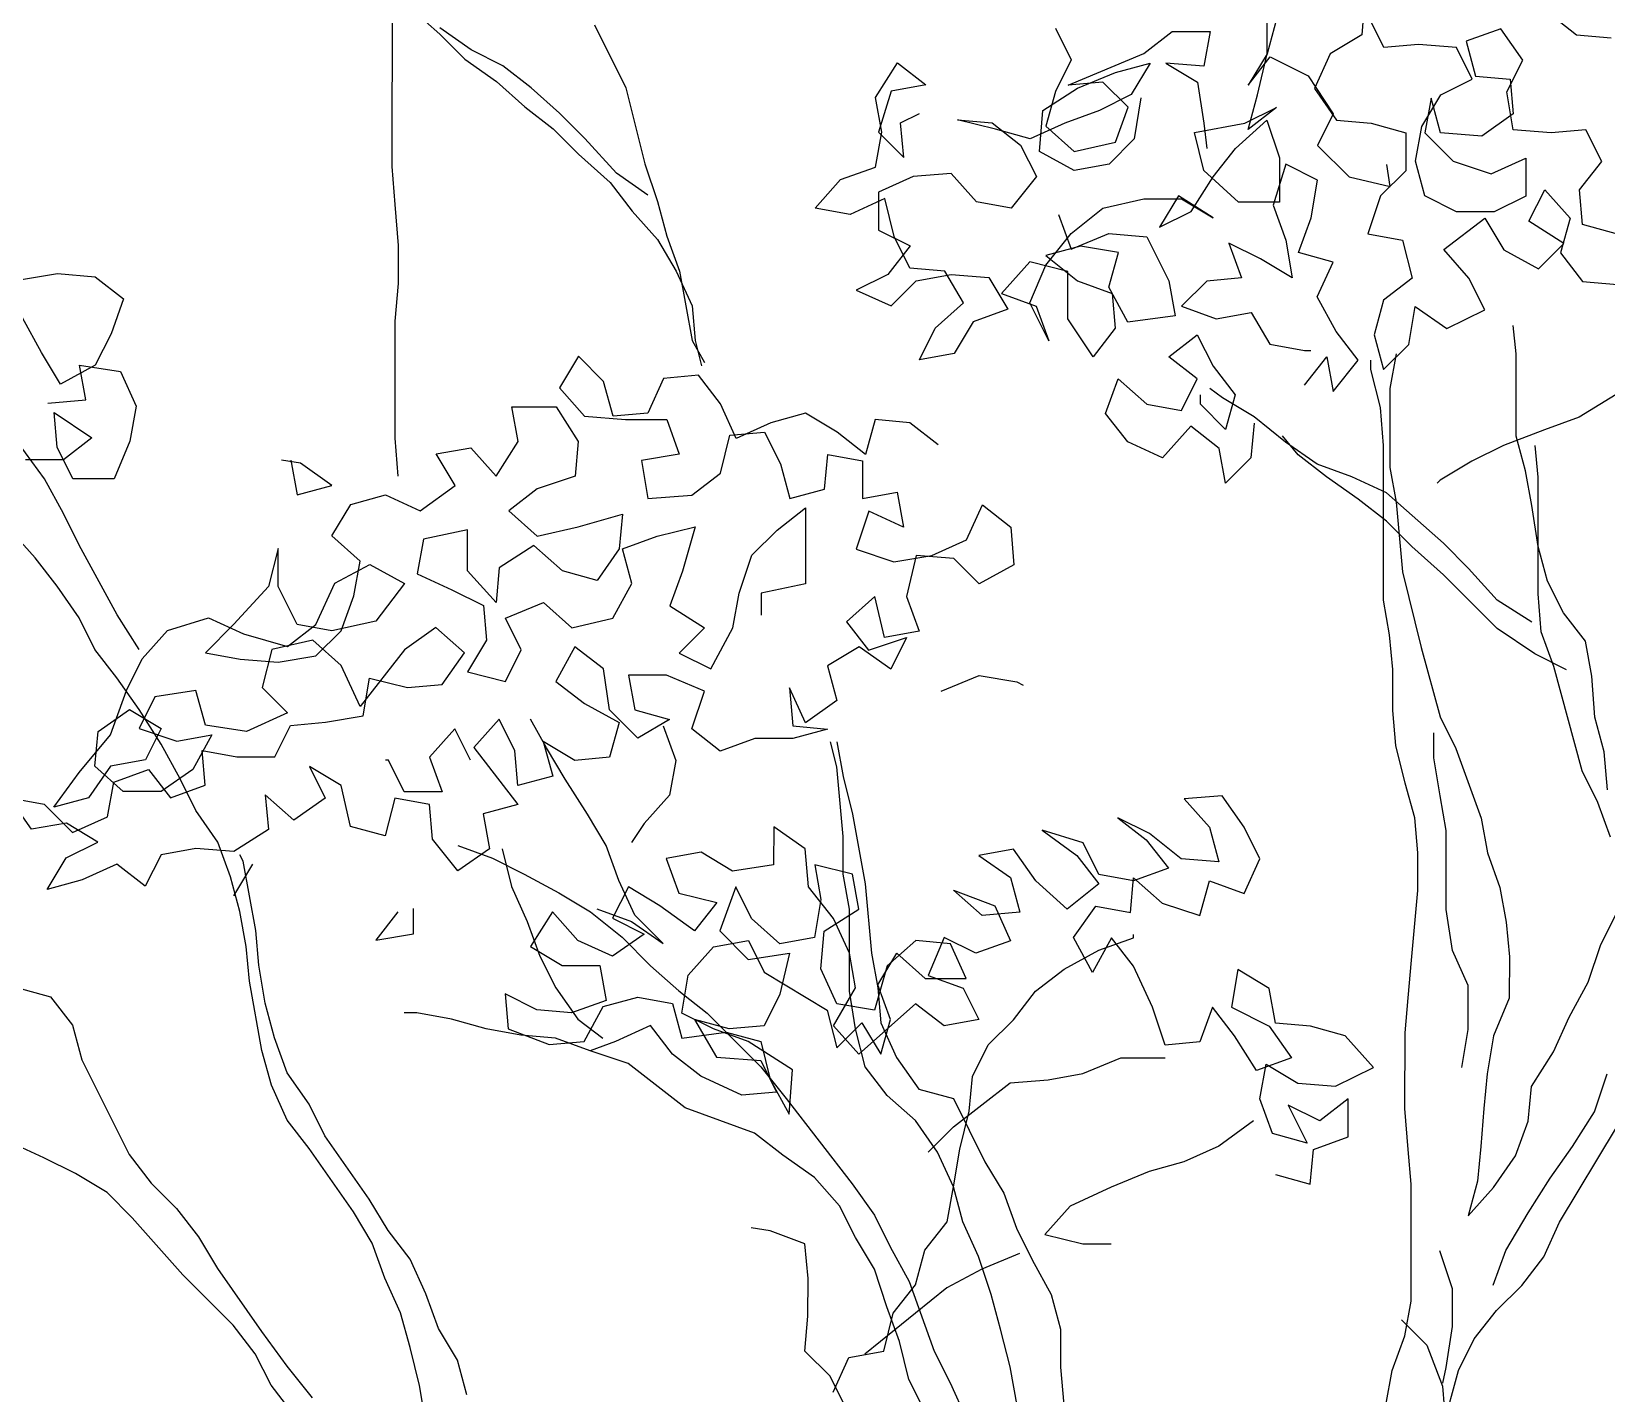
# Model space of a CAD drawing. Header units: millimetres. Extents: x 684983 to 685377, y 990360 to 990509.
# Drawn here: x 685188.431 to 685189.15, y 990430.842 to 990431.464 of the extents above; entities that cross this region are included whole.
import ezdxf

# ---------------------------------------------------------------- set-up
doc = ezdxf.new("R2010")
doc.units = ezdxf.units.MM
doc.layers.add('TEAK', color=7, linetype='Continuous')

# ---------------------------------------------------------------- blocks, each defined once
blk = doc.blocks.new('A$C25655A80')
at = {"color": 62}
for p, q in [((-0.24934, 1.70173), (-0.24928, 1.77287)), ((0.04679, 1.75337), (0.04581, 1.74184)), ((-0.24353, 1.74979), (-0.23489, 1.74209)), ((0.01697, 1.7361), (0.01698, 1.74763)), ((0.01986, 1.74667), (0.01697, 1.7361)), ((0.05254, 1.73799), (0.04774, 1.7476)), ((0.11118, 1.74178), (0.10254, 1.74851)), ((-0.23489, 1.74209), (-0.2272, 1.7344)), ((-0.22528, 1.73728), (-0.23488, 1.74402)), ((-0.18778, 1.74494), (-0.17818, 1.7257)), ((-0.04743, 1.74385), (-0.04263, 1.73423)), ((-0.02052, 1.73613), (-0.01186, 1.74285)), ((-0.01186, 1.74285), (-0.00033, 1.74284)), ((-0.00033, 1.74284), (-0.00226, 1.73227)), ((0.04581, 1.74184), (0.0362, 1.73608)), ((0.08811, 1.74372), (0.07754, 1.73989)), ((0.09483, 1.7341), (0.08811, 1.74372)), ((0.12176, 1.74081), (0.11118, 1.74178)), ((-0.21567, 1.73246), (-0.22528, 1.73728)), ((-0.0436, 1.72654), (-0.02052, 1.73613)), ((0.01697, 1.7361), (0.01119, 1.72649)), ((0.01407, 1.7236), (0.01697, 1.7361)), ((0.0362, 1.73608), (0.03138, 1.72551)), ((0.06312, 1.73894), (0.05254, 1.73799)), ((0.07465, 1.73797), (0.06312, 1.73894)), ((0.07945, 1.72835), (0.07465, 1.73797)), ((0.07754, 1.73989), (0.08041, 1.72931)), ((-0.2272, 1.7344), (-0.2176, 1.72766)), ((-0.20702, 1.72573), (-0.21567, 1.73246)), ((-0.10224, 1.72275), (-0.0955, 1.73331)), ((-0.0955, 1.73331), (-0.08686, 1.72658)), ((-0.04263, 1.73423), (-0.04745, 1.72462)), ((-0.02918, 1.73037), (-0.0186, 1.73324)), ((-0.0186, 1.73324), (-0.02438, 1.72364)), ((-0.01379, 1.73324), (-0.00419, 1.72746)), ((-0.00226, 1.73227), (-0.01379, 1.73324)), ((0.01119, 1.72649), (0.01793, 1.73513)), ((0.01793, 1.73513), (0.02946, 1.72936)), ((0.09002, 1.72449), (0.09483, 1.7341)), ((-0.2176, 1.72766), (-0.20895, 1.71996)), ((-0.08686, 1.72658), (-0.09744, 1.72467)), ((-0.03303, 1.72749), (-0.0436, 1.72654)), ((-0.04072, 1.72557), (-0.02918, 1.73037)), ((-0.02534, 1.71979), (-0.03303, 1.72749)), ((-0.00419, 1.72746), (-0.00228, 1.71496)), ((0.02946, 1.72936), (0.03714, 1.71781)), ((0.06983, 1.72355), (0.07945, 1.72835)), ((0.08041, 1.72931), (0.09098, 1.72834)), ((0.09098, 1.72834), (0.09193, 1.71776)), ((-0.19838, 1.71803), (-0.20702, 1.72573)), ((-0.17818, 1.7257), (-0.17244, 1.70262)), ((-0.10033, 1.71217), (-0.10224, 1.72275)), ((-0.09744, 1.72467), (-0.10129, 1.71217)), ((-0.0513, 1.71885), (-0.04072, 1.72557)), ((-0.04745, 1.72462), (-0.05034, 1.71405)), ((-0.02438, 1.72364), (-0.03399, 1.71884)), ((-0.02149, 1.72267), (-0.02343, 1.71018)), ((0.01118, 1.71303), (0.01407, 1.7236)), ((0.03138, 1.72551), (0.0381, 1.71589)), ((0.06405, 1.71394), (0.06983, 1.72355)), ((0.06695, 1.72259), (0.06501, 1.71202)), ((0.06982, 1.71201), (0.06695, 1.72259)), ((0.09193, 1.71296), (0.09002, 1.72449)), ((-0.20895, 1.71996), (-0.20031, 1.71322)), ((-0.19069, 1.71033), (-0.19838, 1.71803)), ((-0.09456, 1.71505), (-0.08879, 1.71793)), ((-0.05227, 1.70636), (-0.0513, 1.71885)), ((-0.03399, 1.71884), (-0.04457, 1.715)), ((-0.0292, 1.70922), (-0.02534, 1.71979)), ((0.01022, 1.71495), (0.01984, 1.71975)), ((0.01984, 1.71975), (0.01118, 1.71303)), ((0.03714, 1.71781), (0.03233, 1.7082)), ((0.09193, 1.71776), (0.08232, 1.71104)), ((-0.20031, 1.71322), (-0.19262, 1.70553)), ((-0.10226, 1.7016), (-0.10033, 1.71217)), ((-0.10129, 1.71217), (-0.09361, 1.70447)), ((-0.09361, 1.70447), (-0.09456, 1.71505)), ((-0.07726, 1.71599), (-0.06668, 1.71502)), ((-0.06572, 1.7131), (-0.07726, 1.71599)), ((-0.06668, 1.71502), (-0.05804, 1.70829)), ((-0.05515, 1.71021), (-0.06572, 1.7131)), ((-0.04457, 1.715), (-0.05515, 1.71021)), ((-0.05034, 1.71405), (-0.0417, 1.70635)), ((-0.00516, 1.71208), (0.01022, 1.71495)), ((-0.00229, 1.70055), (-0.00516, 1.71208)), ((-0.00228, 1.71496), (-0.00132, 1.70727)), ((0.00733, 1.70727), (0.01695, 1.71591)), ((0.01695, 1.71591), (0.02079, 1.70437)), ((0.0381, 1.71589), (0.04867, 1.71492)), ((0.04867, 1.71492), (0.05925, 1.71202)), ((0.05925, 1.71202), (0.05923, 1.70049)), ((0.06212, 1.70337), (0.06405, 1.71394)), ((0.06501, 1.71202), (0.07366, 1.70336)), ((0.08232, 1.71104), (0.06982, 1.71201)), ((0.10347, 1.71198), (0.09193, 1.71296)), ((0.11404, 1.71294), (0.10347, 1.71198)), ((0.11884, 1.70332), (0.11404, 1.71294)), ((-0.18109, 1.69975), (-0.19069, 1.71033)), ((-0.05804, 1.70829), (-0.05324, 1.69867)), ((-0.0417, 1.70635), (-0.0292, 1.70922)), ((-0.02343, 1.71018), (-0.03113, 1.70249)), ((0.00059, 1.69862), (0.00733, 1.70727)), ((0.03233, 1.7082), (0.04193, 1.69858)), ((-0.19262, 1.70553), (-0.18302, 1.69687)), ((-0.17244, 1.70262), (-0.1686, 1.69108)), ((-0.0417, 1.70058), (-0.05227, 1.70636)), ((-0.03113, 1.70249), (-0.0417, 1.70058)), ((0.02271, 1.70245), (0.01885, 1.68995)), ((0.02079, 1.70437), (0.02077, 1.69091)), ((0.03232, 1.69763), (0.02271, 1.70245)), ((0.05442, 1.69569), (0.05347, 1.70242)), ((0.065, 1.69279), (0.06212, 1.70337)), ((0.07366, 1.70336), (0.08519, 1.6995)), ((0.08519, 1.6995), (0.09577, 1.7043)), ((0.09577, 1.7043), (0.09576, 1.69277)), ((0.1121, 1.69467), (0.11884, 1.70332)), ((-0.24839, 1.6902), (-0.24934, 1.70173)), ((-0.17148, 1.69301), (-0.18109, 1.69975)), ((-0.12054, 1.68912), (-0.11284, 1.69776)), ((-0.11284, 1.69776), (-0.10226, 1.7016)), ((-0.09073, 1.6987), (-0.10131, 1.69391)), ((-0.07919, 1.69965), (-0.09073, 1.6987)), ((-0.07151, 1.691), (-0.07919, 1.69965)), ((-0.05324, 1.69867), (-0.06094, 1.68906)), ((-0.00615, 1.68805), (0.00059, 1.69862)), ((0.00828, 1.69092), (-0.00229, 1.70055)), ((0.03038, 1.6861), (0.03232, 1.69763)), ((0.04193, 1.69858), (0.05442, 1.69569)), ((0.05923, 1.70049), (0.05154, 1.69281)), ((-0.18302, 1.69687), (-0.1763, 1.68821)), ((-0.10131, 1.69391), (-0.10132, 1.68237)), ((-0.00999, 1.69286), (-0.01576, 1.68325)), ((0.00058, 1.68612), (-0.00999, 1.69286)), ((0.05154, 1.69281), (0.04768, 1.68127)), ((0.0746, 1.68798), (0.065, 1.69279)), ((0.09576, 1.69277), (0.08614, 1.68797)), ((0.09671, 1.68507), (0.10153, 1.69468)), ((0.10153, 1.69468), (0.10921, 1.68602)), ((0.11305, 1.6841), (0.1121, 1.69467)), ((-0.24744, 1.6777), (-0.24839, 1.6902)), ((-0.1763, 1.68821), (-0.16861, 1.67955)), ((-0.1686, 1.69108), (-0.16573, 1.68051)), ((-0.10997, 1.68719), (-0.12054, 1.68912)), ((-0.09939, 1.69198), (-0.10997, 1.68719)), ((-0.09651, 1.68044), (-0.09939, 1.69198)), ((-0.06094, 1.68906), (-0.07151, 1.691)), ((-0.04268, 1.68136), (-0.03306, 1.68904)), ((-0.03306, 1.68904), (-0.02056, 1.69191)), ((-0.02056, 1.69191), (-0.00903, 1.6919)), ((-0.01576, 1.68325), (-0.00615, 1.68805)), ((-0.00903, 1.6919), (0.00058, 1.68612)), ((0.02077, 1.69091), (0.00828, 1.69092)), ((0.01885, 1.68995), (0.02269, 1.67937)), ((0.08614, 1.68797), (0.0746, 1.68798)), ((-0.04652, 1.68713), (-0.04269, 1.67655)), ((0.02653, 1.67553), (0.03038, 1.6861)), ((0.07075, 1.67645), (0.08325, 1.68605)), ((0.08325, 1.68605), (0.08901, 1.67643)), ((0.10728, 1.67834), (0.09671, 1.68507)), ((0.10921, 1.68602), (0.10632, 1.67545)), ((0.12362, 1.6812), (0.11305, 1.6841)), ((-0.16861, 1.67955), (-0.16285, 1.66993)), ((-0.16573, 1.68051), (-0.16189, 1.66993)), ((-0.10132, 1.68237), (-0.09171, 1.67756)), ((-0.09172, 1.67083), (-0.09651, 1.68044)), ((-0.05038, 1.67175), (-0.04268, 1.68136)), ((-0.04269, 1.67655), (-0.03115, 1.68135)), ((-0.03115, 1.68135), (-0.01961, 1.68037)), ((-0.01961, 1.68037), (-0.01289, 1.66691)), ((0.00538, 1.67843), (0.00922, 1.66785)), ((0.01499, 1.67361), (0.00538, 1.67843)), ((0.02269, 1.67937), (0.0246, 1.66784)), ((0.04768, 1.68127), (0.05825, 1.67934)), ((0.05825, 1.67934), (0.06113, 1.6678)), ((0.09958, 1.67065), (0.10728, 1.67834)), ((-0.24745, 1.66616), (-0.24744, 1.6777)), ((-0.09171, 1.67756), (-0.09845, 1.66891)), ((-0.0398, 1.67751), (-0.05038, 1.67463)), ((-0.05038, 1.67463), (-0.04077, 1.66694)), ((-0.02827, 1.67558), (-0.0398, 1.67751)), ((-0.03116, 1.665), (-0.02827, 1.67558)), ((0.0246, 1.66784), (0.01499, 1.67361)), ((0.0371, 1.67263), (0.02653, 1.67553)), ((0.07843, 1.66779), (0.07075, 1.67645)), ((0.08901, 1.67643), (0.09958, 1.67065)), ((0.10632, 1.67545), (0.11304, 1.66679)), ((-0.36281, 1.66723), (-0.35127, 1.66914)), ((-0.35127, 1.66914), (-0.33974, 1.66817)), ((-0.16285, 1.66993), (-0.15806, 1.65935)), ((-0.16189, 1.66993), (-0.15807, 1.64878)), ((-0.09845, 1.66891), (-0.10807, 1.66411)), ((-0.08114, 1.66986), (-0.09172, 1.67083)), ((-0.0898, 1.66698), (-0.07922, 1.66889)), ((-0.07538, 1.66024), (-0.08114, 1.66986)), ((-0.07922, 1.66889), (-0.06769, 1.66792)), ((-0.05519, 1.67272), (-0.06385, 1.66311)), ((-0.0552, 1.66022), (-0.05038, 1.67175)), ((-0.04365, 1.66982), (-0.05519, 1.67272)), ((-0.04367, 1.6554), (-0.04365, 1.66982)), ((0.03228, 1.66206), (0.0371, 1.67263)), ((-0.33974, 1.66817), (-0.33109, 1.66143)), ((-0.24842, 1.65463), (-0.24745, 1.66616)), ((-0.10807, 1.66411), (-0.0975, 1.6593)), ((-0.0975, 1.6593), (-0.0898, 1.66698)), ((-0.06769, 1.66792), (-0.06193, 1.6583)), ((-0.04077, 1.66694), (-0.0302, 1.66308)), ((-0.0254, 1.65442), (-0.03116, 1.665)), ((-0.01289, 1.66691), (-0.01098, 1.65633)), ((-0.00136, 1.6669), (-0.00906, 1.65922)), ((0.00922, 1.66785), (-0.00136, 1.6669)), ((0.06113, 1.6678), (0.05247, 1.66108)), ((0.08323, 1.65817), (0.07843, 1.66779)), ((0.11304, 1.66679), (0.12361, 1.66582)), ((-0.33109, 1.66143), (-0.33494, 1.65086)), ((-0.15806, 1.65935), (-0.15711, 1.64878)), ((-0.08404, 1.65256), (-0.07538, 1.66024)), ((-0.06385, 1.66311), (-0.05328, 1.65926)), ((-0.04944, 1.64868), (-0.0552, 1.66022)), ((-0.05328, 1.65926), (-0.04944, 1.64868)), ((-0.0302, 1.66308), (-0.02925, 1.6525)), ((-0.00906, 1.65922), (0.00152, 1.65536)), ((0.03804, 1.65148), (0.03228, 1.66206)), ((0.05247, 1.66108), (0.04958, 1.65051)), ((0.06015, 1.64762), (0.06208, 1.65915)), ((0.06208, 1.65915), (0.07169, 1.65241)), ((-0.3561, 1.64511), (-0.36186, 1.65569)), ((-0.24846, 1.61906), (-0.24842, 1.65463)), ((-0.07251, 1.65447), (-0.07828, 1.64486)), ((-0.06193, 1.6583), (-0.07251, 1.65447)), ((-0.03599, 1.64386), (-0.04367, 1.6554)), ((-0.01098, 1.65633), (-0.0254, 1.65442)), ((0.00152, 1.65536), (0.01209, 1.65727)), ((0.01209, 1.65727), (0.01785, 1.64766)), ((0.07169, 1.65241), (0.08323, 1.65817)), ((-0.33494, 1.65086), (-0.33976, 1.64125)), ((-0.08886, 1.64295), (-0.08404, 1.65256)), ((-0.02925, 1.6525), (-0.03599, 1.64386)), ((-0.01291, 1.64384), (-0.00426, 1.65056)), ((-0.00426, 1.65056), (0.00054, 1.64094)), ((0.04476, 1.64282), (0.03804, 1.65148)), ((0.04958, 1.65051), (0.05245, 1.63993)), ((0.09283, 1.6447), (0.09188, 1.65336)), ((-0.35034, 1.6355), (-0.3561, 1.64511)), ((-0.15807, 1.64878), (-0.15423, 1.64205)), ((-0.15711, 1.64878), (-0.15519, 1.64108)), ((-0.07828, 1.64486), (-0.08886, 1.64295)), ((0.01785, 1.64766), (0.02842, 1.64572)), ((0.02842, 1.64572), (0.03035, 1.64572)), ((0.05245, 1.63993), (0.06015, 1.64762)), ((0.0563, 1.64474), (0.05437, 1.63416)), ((0.09281, 1.61971), (0.09283, 1.6447)), ((-0.33976, 1.64125), (-0.35034, 1.6355)), ((-0.34457, 1.64126), (-0.33207, 1.63932)), ((-0.34265, 1.63068), (-0.34457, 1.64126)), ((-0.19268, 1.644), (-0.19845, 1.6344)), ((-0.18499, 1.63631), (-0.19268, 1.644)), ((-0.00427, 1.6371), (-0.01291, 1.64384)), ((0.00054, 1.64094), (0.00726, 1.63228)), ((0.02841, 1.63515), (0.03515, 1.64379)), ((0.03515, 1.64379), (0.03706, 1.63322)), ((0.03706, 1.63322), (0.04476, 1.64282)), ((0.0486, 1.63994), (0.04861, 1.64282)), ((0.05148, 1.6284), (0.0486, 1.63994)), ((-0.33207, 1.63932), (-0.32727, 1.62875)), ((-0.18212, 1.62573), (-0.18499, 1.63631)), ((-0.16673, 1.63725), (-0.17155, 1.62668)), ((-0.15615, 1.6382), (-0.16673, 1.63725)), ((-0.14943, 1.62954), (-0.15615, 1.6382)), ((-0.03216, 1.62655), (-0.0283, 1.63712)), ((-0.0283, 1.63712), (-0.01966, 1.62942)), ((-0.00908, 1.62749), (-0.00427, 1.6371)), ((-0.35419, 1.62973), (-0.34265, 1.63068)), ((-0.19845, 1.6344), (-0.19077, 1.62574)), ((-0.00332, 1.62941), (-0.00331, 1.63229)), ((0.00342, 1.63133), (-0.00043, 1.63421)), ((0.01302, 1.62555), (0.00342, 1.63133)), ((0.00726, 1.63228), (0.00437, 1.62171)), ((0.05437, 1.63416), (0.05435, 1.61013)), ((0.12454, 1.63314), (0.11204, 1.62546)), ((-0.35227, 1.62685), (-0.34074, 1.61914)), ((-0.35132, 1.61627), (-0.35227, 1.62685)), ((-0.32727, 1.62875), (-0.32921, 1.61817)), ((-0.21288, 1.62864), (-0.19942, 1.62863)), ((-0.21097, 1.61806), (-0.21288, 1.62864)), ((-0.19942, 1.62863), (-0.1927, 1.61805)), ((-0.19077, 1.62574), (-0.17828, 1.62476)), ((-0.17155, 1.62668), (-0.18212, 1.62573)), ((-0.14464, 1.61896), (-0.14943, 1.62954)), ((-0.12348, 1.62664), (-0.13406, 1.62376)), ((-0.11387, 1.62086), (-0.12348, 1.62664)), ((-0.02544, 1.61789), (-0.03216, 1.62655)), ((-0.01966, 1.62942), (-0.00908, 1.62749)), ((0.00437, 1.62171), (-0.00332, 1.62941)), ((0.02263, 1.61785), (0.01302, 1.62555)), ((0.05243, 1.61686), (0.05148, 1.6284)), ((0.11204, 1.62546), (0.10146, 1.62162)), ((-0.17828, 1.62476), (-0.16578, 1.62475)), ((-0.16578, 1.62475), (-0.16194, 1.61417)), ((-0.14656, 1.61993), (-0.13598, 1.62088)), ((-0.13406, 1.62376), (-0.14464, 1.61896)), ((-0.13598, 1.62088), (-0.13118, 1.61126)), ((-0.10523, 1.61412), (-0.11387, 1.62086)), ((-0.10233, 1.62469), (-0.10523, 1.61412)), ((-0.09176, 1.62372), (-0.10233, 1.62469)), ((-0.08311, 1.61699), (-0.09176, 1.62372)), ((-0.00621, 1.62268), (-0.01487, 1.61308)), ((0.00244, 1.61595), (-0.00621, 1.62268)), ((0.01302, 1.62363), (0.01205, 1.61305)), ((0.10146, 1.62162), (0.08896, 1.61683)), ((-0.35517, 1.60666), (-0.36285, 1.61724)), ((-0.34652, 1.60665), (-0.35132, 1.61627)), ((-0.34074, 1.61914), (-0.3494, 1.61242)), ((-0.32921, 1.61817), (-0.33402, 1.60664)), ((-0.24751, 1.60752), (-0.24846, 1.61906)), ((-0.23596, 1.61424), (-0.22539, 1.61615)), ((-0.22539, 1.61615), (-0.21771, 1.6075)), ((-0.21771, 1.6075), (-0.21097, 1.61806)), ((-0.1927, 1.61805), (-0.19367, 1.60747)), ((-0.14945, 1.6084), (-0.14656, 1.61993)), ((-0.01487, 1.61308), (-0.02544, 1.61789)), ((0.00435, 1.60537), (0.00244, 1.61595)), ((0.02647, 1.614), (0.02167, 1.61977)), ((0.03224, 1.61111), (0.02263, 1.61785)), ((0.05239, 1.56976), (0.05243, 1.61686)), ((0.08896, 1.61683), (0.07934, 1.61203)), ((0.09568, 1.60913), (0.09281, 1.61971)), ((0.09952, 1.60721), (0.09857, 1.61682)), ((-0.3494, 1.61242), (-0.36093, 1.61243)), ((-0.2773, 1.6114), (-0.28307, 1.61236)), ((-0.28019, 1.61236), (-0.27827, 1.60178)), ((-0.2677, 1.60466), (-0.2773, 1.6114)), ((-0.2302, 1.60462), (-0.23596, 1.61424)), ((-0.16194, 1.61417), (-0.17348, 1.61226)), ((-0.17348, 1.61226), (-0.17157, 1.60072)), ((-0.13118, 1.61126), (-0.12831, 1.60069)), ((-0.11773, 1.60356), (-0.11676, 1.61413)), ((-0.11676, 1.61413), (-0.10619, 1.6122)), ((-0.10619, 1.6122), (-0.1062, 1.60067)), ((0.01205, 1.61305), (0.00435, 1.60537)), ((0.03512, 1.60726), (0.02647, 1.614)), ((0.04281, 1.60726), (0.03224, 1.61111)), ((0.07934, 1.61203), (0.06972, 1.60627)), ((-0.34941, 1.59608), (-0.35517, 1.60666)), ((-0.33402, 1.60664), (-0.34652, 1.60665)), ((-0.19367, 1.60747), (-0.20521, 1.60364)), ((-0.15811, 1.60167), (-0.14945, 1.6084)), ((0.04472, 1.60053), (0.03512, 1.60726)), ((0.05338, 1.60244), (0.04281, 1.60726)), ((0.05435, 1.61013), (0.05626, 1.59956)), ((0.06972, 1.60627), (0.06876, 1.60531)), ((0.09759, 1.59856), (0.09568, 1.60913)), ((0.09949, 1.57164), (0.09952, 1.60721)), ((-0.27827, 1.60178), (-0.2677, 1.60466)), ((-0.26193, 1.59889), (-0.25136, 1.60176)), ((-0.25136, 1.60176), (-0.24079, 1.59694)), ((-0.24079, 1.59694), (-0.2302, 1.60462)), ((-0.20521, 1.60364), (-0.21387, 1.59692)), ((-0.17157, 1.60072), (-0.15811, 1.60167)), ((-0.12831, 1.60069), (-0.11773, 1.60356)), ((-0.1062, 1.60067), (-0.09562, 1.60258)), ((-0.09562, 1.60258), (-0.09371, 1.592)), ((0.07067, 1.58704), (0.05338, 1.60244)), ((-0.26771, 1.58928), (-0.26193, 1.59889)), ((-0.21387, 1.59692), (-0.20523, 1.58922)), ((-0.13216, 1.59108), (-0.12351, 1.5978)), ((-0.12351, 1.5978), (-0.12353, 1.57473)), ((-0.10428, 1.59682), (-0.10814, 1.58529)), ((-0.09371, 1.592), (-0.10428, 1.59682)), ((-0.07449, 1.58814), (-0.06967, 1.59871)), ((-0.06967, 1.59871), (-0.06103, 1.59197)), ((0.05337, 1.59379), (0.04472, 1.60053)), ((0.05626, 1.59956), (0.05816, 1.5784)), ((0.0995, 1.58606), (0.09759, 1.59856)), ((-0.34462, 1.58646), (-0.34941, 1.59608)), ((-0.20523, 1.58922), (-0.19273, 1.59209)), ((-0.19273, 1.59209), (-0.17926, 1.59593)), ((-0.17926, 1.59593), (-0.18023, 1.58535)), ((-0.1687, 1.58919), (-0.15716, 1.59206)), ((-0.15716, 1.59206), (-0.16102, 1.57861)), ((-0.06103, 1.59197), (-0.06008, 1.58044)), ((0.06105, 1.58609), (0.05337, 1.59379)), ((-0.35808, 1.58263), (-0.36576, 1.59129)), ((-0.25907, 1.58158), (-0.26771, 1.58928)), ((-0.23983, 1.58829), (-0.24177, 1.57772)), ((-0.22637, 1.59116), (-0.23983, 1.58829)), ((-0.22638, 1.57867), (-0.22637, 1.59116)), ((-0.17927, 1.58535), (-0.1687, 1.58919)), ((-0.13986, 1.58339), (-0.13216, 1.59108)), ((-0.08507, 1.58334), (-0.07449, 1.58814)), ((0.07835, 1.57935), (0.07067, 1.58704)), ((-0.35136, 1.57397), (-0.35808, 1.58263)), ((-0.3331, 1.5653), (-0.34462, 1.58646)), ((-0.28406, 1.58545), (-0.28695, 1.57391)), ((-0.28407, 1.57391), (-0.28406, 1.58545)), ((-0.20619, 1.58634), (-0.21677, 1.57962)), ((-0.19754, 1.57864), (-0.20619, 1.58634)), ((-0.18023, 1.58535), (-0.18697, 1.57575)), ((-0.1764, 1.57477), (-0.17927, 1.58535)), ((-0.14372, 1.57186), (-0.13986, 1.58339)), ((-0.10814, 1.58529), (-0.09661, 1.58143)), ((-0.09661, 1.58143), (-0.08507, 1.58334)), ((-0.08987, 1.58335), (-0.09277, 1.57085)), ((-0.07834, 1.58237), (-0.08987, 1.58335)), ((-0.07066, 1.57468), (-0.07834, 1.58237)), ((0.07066, 1.57743), (0.06105, 1.58609)), ((0.10238, 1.57548), (0.0995, 1.58606)), ((-0.26676, 1.57486), (-0.25618, 1.58062)), ((-0.261, 1.57101), (-0.25907, 1.58158)), ((-0.25618, 1.58062), (-0.24561, 1.57484)), ((-0.24177, 1.57772), (-0.2312, 1.5729)), ((-0.21774, 1.56904), (-0.22638, 1.57867)), ((-0.21677, 1.57962), (-0.21774, 1.56904)), ((-0.18697, 1.57575), (-0.19754, 1.57864)), ((-0.16102, 1.57861), (-0.16487, 1.56803)), ((-0.06008, 1.58044), (-0.07066, 1.57468)), ((0.05816, 1.5784), (0.06391, 1.55533)), ((0.08698, 1.56107), (0.07066, 1.57743)), ((0.08699, 1.56973), (0.07835, 1.57935)), ((-0.34464, 1.56435), (-0.35136, 1.57397)), ((-0.28695, 1.57391), (-0.29753, 1.56239)), ((-0.27831, 1.56237), (-0.28407, 1.57391)), ((-0.27254, 1.56237), (-0.26676, 1.57486)), ((-0.24561, 1.57484), (-0.25428, 1.56331)), ((-0.2312, 1.5729), (-0.22159, 1.56809)), ((-0.18218, 1.56421), (-0.1764, 1.57477)), ((-0.12353, 1.57473), (-0.13699, 1.57185)), ((0.10718, 1.56586), (0.10238, 1.57548)), ((-0.26485, 1.56044), (-0.261, 1.57101)), ((-0.22159, 1.56809), (-0.22064, 1.55751)), ((-0.21486, 1.56424), (-0.20332, 1.56903)), ((-0.20332, 1.56903), (-0.19468, 1.56133)), ((-0.16487, 1.56803), (-0.1543, 1.5613)), ((-0.14565, 1.56129), (-0.14372, 1.57186)), ((-0.13699, 1.57185), (-0.13699, 1.56513)), ((-0.10238, 1.57086), (-0.11104, 1.56318)), ((-0.09951, 1.55836), (-0.10238, 1.57086)), ((-0.09277, 1.57085), (-0.08893, 1.56027)), ((0.0543, 1.55918), (0.05239, 1.56976)), ((0.09756, 1.56299), (0.08699, 1.56973)), ((0.10044, 1.5601), (0.09949, 1.57164)), ((-0.33984, 1.55474), (-0.34464, 1.56435)), ((-0.32638, 1.55472), (-0.3331, 1.5653)), ((-0.31772, 1.56048), (-0.30522, 1.56432)), ((-0.30522, 1.56432), (-0.29465, 1.5595)), ((-0.25428, 1.56331), (-0.26774, 1.56044)), ((-0.21006, 1.55462), (-0.21486, 1.56424)), ((-0.19468, 1.56133), (-0.18218, 1.56421)), ((-0.11104, 1.56318), (-0.10432, 1.55452)), ((0.1139, 1.55721), (0.10718, 1.56586)), ((-0.32542, 1.55184), (-0.31772, 1.56048)), ((-0.29753, 1.56239), (-0.30619, 1.55374)), ((-0.29465, 1.5595), (-0.2812, 1.55564)), ((-0.2812, 1.55564), (-0.27254, 1.56237)), ((-0.26774, 1.56044), (-0.27831, 1.56237)), ((-0.27255, 1.55275), (-0.26485, 1.56044)), ((-0.23601, 1.56137), (-0.24563, 1.55465)), ((-0.22737, 1.55367), (-0.23601, 1.56137)), ((-0.1543, 1.5613), (-0.162, 1.55361)), ((-0.15239, 1.5488), (-0.14565, 1.56129)), ((-0.10432, 1.55452), (-0.09278, 1.55836)), ((-0.08893, 1.56027), (-0.09951, 1.55836)), ((-0.09278, 1.55836), (-0.0976, 1.54875)), ((0.05525, 1.54861), (0.0543, 1.55918)), ((0.09851, 1.55337), (0.08698, 1.56107)), ((0.10428, 1.54952), (0.10044, 1.5601)), ((-0.33312, 1.54608), (-0.33984, 1.55474)), ((-0.30619, 1.55374), (-0.29562, 1.55181)), ((-0.28601, 1.55469), (-0.2889, 1.54315)), ((-0.27351, 1.55756), (-0.28601, 1.55469)), ((-0.26486, 1.54986), (-0.27351, 1.55756)), ((-0.24563, 1.55465), (-0.25911, 1.53736)), ((-0.23411, 1.54407), (-0.22737, 1.55367)), ((-0.22064, 1.55751), (-0.22641, 1.5479)), ((-0.21488, 1.54501), (-0.21006, 1.55462)), ((-0.19372, 1.55556), (-0.1995, 1.54499)), ((-0.18507, 1.54883), (-0.19372, 1.55556)), ((-0.162, 1.55361), (-0.15239, 1.5488)), ((-0.1072, 1.55548), (-0.11682, 1.54973)), ((-0.0976, 1.54875), (-0.1072, 1.55548)), ((0.06391, 1.55533), (0.06966, 1.53417)), ((0.11581, 1.54663), (0.1139, 1.55721)), ((-0.33024, 1.54223), (-0.32542, 1.55184)), ((-0.29562, 1.55181), (-0.28409, 1.55084)), ((-0.28409, 1.55084), (-0.27255, 1.55275)), ((-0.25911, 1.53736), (-0.26486, 1.54986)), ((-0.18316, 1.53633), (-0.18507, 1.54883)), ((-0.11682, 1.54973), (-0.11395, 1.53915)), ((0.10812, 1.54856), (0.09851, 1.55337)), ((0.1129, 1.51779), (0.10428, 1.54952)), ((-0.3264, 1.53646), (-0.33312, 1.54608)), ((-0.25815, 1.53447), (-0.25621, 1.54601)), ((-0.25621, 1.54601), (-0.24468, 1.54311)), ((-0.24468, 1.54311), (-0.23411, 1.54407)), ((-0.22641, 1.5479), (-0.21488, 1.54501)), ((-0.1995, 1.54499), (-0.19085, 1.53826)), ((-0.17739, 1.5469), (-0.17547, 1.53632)), ((-0.16585, 1.54689), (-0.17739, 1.5469)), ((-0.15432, 1.54207), (-0.16585, 1.54689)), ((-0.08222, 1.542), (-0.07068, 1.5468)), ((-0.07068, 1.5468), (-0.05915, 1.54487)), ((-0.05915, 1.54487), (-0.05723, 1.5439)), ((0.05524, 1.53611), (0.05525, 1.54861)), ((0.11676, 1.53413), (0.11581, 1.54663)), ((-0.33506, 1.52878), (-0.33024, 1.54223)), ((-0.32159, 1.5403), (-0.3264, 1.53069)), ((-0.30909, 1.54221), (-0.32159, 1.5403)), ((-0.30621, 1.53163), (-0.30909, 1.54221)), ((-0.2889, 1.54315), (-0.28122, 1.53546)), ((-0.15818, 1.53054), (-0.15432, 1.54207)), ((-0.12836, 1.54301), (-0.12741, 1.53147)), ((-0.12357, 1.53243), (-0.12836, 1.54301)), ((-0.11395, 1.53915), (-0.12357, 1.53243)), ((-0.3389, 1.52974), (-0.32928, 1.53646)), ((-0.32928, 1.53646), (-0.31967, 1.53069)), ((-0.31968, 1.52588), (-0.3264, 1.53646)), ((-0.28122, 1.53546), (-0.29372, 1.5297)), ((-0.26968, 1.53256), (-0.25815, 1.53447)), ((-0.19085, 1.53826), (-0.18028, 1.53248)), ((-0.17452, 1.52767), (-0.18316, 1.53633)), ((-0.17547, 1.53632), (-0.1649, 1.53343)), ((0.05619, 1.52553), (0.05524, 1.53611)), ((-0.33987, 1.51917), (-0.3389, 1.52974)), ((-0.3264, 1.53069), (-0.31487, 1.52684)), ((-0.31967, 1.53069), (-0.32449, 1.52108)), ((-0.29372, 1.5297), (-0.30621, 1.53163)), ((-0.28507, 1.522), (-0.28026, 1.53161)), ((-0.28026, 1.53161), (-0.26968, 1.53256)), ((-0.23027, 1.5306), (-0.23797, 1.52196)), ((-0.22548, 1.52099), (-0.23027, 1.5306)), ((-0.21681, 1.53348), (-0.22451, 1.52483)), ((-0.21201, 1.52386), (-0.21681, 1.53348)), ((-0.2024, 1.52481), (-0.2072, 1.53347)), ((-0.18028, 1.53248), (-0.18318, 1.52191)), ((-0.1649, 1.53343), (-0.17452, 1.52767)), ((-0.16683, 1.53151), (-0.16299, 1.52093)), ((-0.14953, 1.5238), (-0.15818, 1.53054)), ((-0.11684, 1.5305), (-0.12742, 1.52763)), ((-0.12741, 1.53147), (-0.11684, 1.5305)), ((0.06966, 1.53417), (0.07445, 1.52456)), ((0.11963, 1.52355), (0.11676, 1.53413)), ((-0.34468, 1.51725), (-0.33506, 1.52878)), ((-0.31392, 1.5153), (-0.31968, 1.52588)), ((-0.31487, 1.52684), (-0.30429, 1.52875)), ((-0.30429, 1.52875), (-0.31007, 1.51818)), ((-0.22451, 1.52483), (-0.21107, 1.50751)), ((-0.20336, 1.52673), (-0.20049, 1.51616)), ((-0.19375, 1.52096), (-0.20336, 1.52673)), ((-0.19664, 1.51519), (-0.2024, 1.52481)), ((-0.13895, 1.52764), (-0.14953, 1.5238)), ((-0.12742, 1.52763), (-0.13895, 1.52764)), ((-0.11397, 1.51896), (-0.11588, 1.52665)), ((-0.11396, 1.52665), (-0.11205, 1.51608)), ((0.05906, 1.514), (0.05619, 1.52553)), ((0.06772, 1.52168), (0.06773, 1.52937)), ((-0.32449, 1.52108), (-0.33507, 1.51916)), ((-0.30718, 1.52394), (-0.29661, 1.52201)), ((-0.30623, 1.51337), (-0.30718, 1.52394)), ((-0.29661, 1.52201), (-0.28507, 1.522)), ((-0.25047, 1.52101), (-0.25143, 1.52101)), ((-0.24567, 1.51139), (-0.25047, 1.52101)), ((-0.23797, 1.52196), (-0.23414, 1.51138)), ((-0.21106, 1.51328), (-0.21201, 1.52386)), ((-0.18318, 1.52191), (-0.19375, 1.52096)), ((-0.16299, 1.52093), (-0.16492, 1.51036)), ((0.06963, 1.51014), (0.06772, 1.52168)), ((0.07445, 1.52456), (0.08213, 1.5034)), ((0.12059, 1.51202), (0.11963, 1.52355)), ((-0.35238, 1.50668), (-0.34468, 1.51725)), ((-0.33507, 1.51916), (-0.3418, 1.50956)), ((-0.33123, 1.51147), (-0.33987, 1.51917)), ((-0.33411, 1.51436), (-0.32353, 1.51819)), ((-0.32353, 1.51819), (-0.31681, 1.50953)), ((-0.31007, 1.51818), (-0.31969, 1.51146)), ((-0.30912, 1.50568), (-0.31392, 1.5153)), ((-0.2745, 1.51911), (-0.26971, 1.50949)), ((-0.2649, 1.51333), (-0.2745, 1.51911)), ((-0.20049, 1.51616), (-0.21106, 1.51328)), ((-0.18992, 1.50461), (-0.19664, 1.51519)), ((-0.11206, 1.49781), (-0.11397, 1.51896)), ((-0.11205, 1.51608), (-0.10917, 1.50454)), ((0.1177, 1.50818), (0.1129, 1.51779)), ((-0.33604, 1.50378), (-0.33411, 1.51436)), ((-0.31969, 1.51146), (-0.33123, 1.51147)), ((-0.31681, 1.50953), (-0.30623, 1.51337)), ((-0.28797, 1.51047), (-0.28702, 1.49989)), ((-0.27932, 1.50277), (-0.28797, 1.51047)), ((-0.26202, 1.50083), (-0.2649, 1.51333)), ((-0.23414, 1.51138), (-0.24567, 1.51139)), ((-0.16492, 1.51036), (-0.17262, 1.50171)), ((0.06194, 1.50342), (0.05906, 1.514)), ((-0.36584, 1.50958), (-0.35526, 1.50765)), ((-0.35912, 1.49996), (-0.36584, 1.50958)), ((-0.35526, 1.50765), (-0.34662, 1.49899)), ((-0.3418, 1.50956), (-0.35238, 1.50668)), ((-0.3024, 1.49606), (-0.30912, 1.50568)), ((-0.26971, 1.50949), (-0.27932, 1.50277)), ((-0.24856, 1.50947), (-0.25145, 1.49794)), ((-0.23798, 1.50754), (-0.24856, 1.50947)), ((-0.23703, 1.49696), (-0.23798, 1.50754)), ((-0.21107, 1.50751), (-0.22164, 1.50464)), ((0.0033, 1.5102), (-0.00823, 1.50925)), ((-0.00823, 1.50925), (-0.00055, 1.50059)), ((0.01003, 1.50058), (0.0033, 1.5102)), ((0.07155, 1.49957), (0.06963, 1.51014)), ((0.12153, 1.4976), (0.1177, 1.50818)), ((-0.34854, 1.50187), (-0.35912, 1.49996)), ((-0.33893, 1.4961), (-0.34854, 1.50187)), ((-0.34662, 1.49899), (-0.33604, 1.50378)), ((-0.25145, 1.49794), (-0.26202, 1.50083)), ((-0.22164, 1.50464), (-0.21973, 1.49406)), ((-0.18416, 1.49499), (-0.18992, 1.50461)), ((-0.17262, 1.50171), (-0.17647, 1.49595)), ((-0.13321, 1.50071), (-0.13322, 1.48918)), ((-0.1236, 1.49398), (-0.13321, 1.50071)), ((-0.10917, 1.50454), (-0.10535, 1.48339)), ((-0.02842, 1.5035), (-0.01978, 1.49677)), ((-0.01882, 1.49869), (-0.02842, 1.5035)), ((0.06289, 1.49284), (0.06194, 1.50342)), ((0.08213, 1.5034), (0.08404, 1.49283)), ((-0.34855, 1.4913), (-0.33893, 1.4961)), ((-0.29857, 1.48548), (-0.3024, 1.49606)), ((-0.28702, 1.49989), (-0.2976, 1.49317)), ((-0.22935, 1.48734), (-0.23703, 1.49696)), ((-0.11207, 1.48628), (-0.11206, 1.49781)), ((-0.0515, 1.49968), (-0.04093, 1.49198)), ((-0.03901, 1.49582), (-0.0515, 1.49968)), ((-0.01978, 1.49677), (-0.01306, 1.48811)), ((-0.00921, 1.49099), (-0.01882, 1.49869)), ((-0.00055, 1.50059), (0.00233, 1.49002)), ((0.01482, 1.49097), (0.01003, 1.50058)), ((0.07153, 1.47553), (0.07155, 1.49957)), ((-0.35433, 1.48169), (-0.34855, 1.4913)), ((-0.31971, 1.49223), (-0.32452, 1.48262)), ((-0.30913, 1.49415), (-0.31971, 1.49223)), ((-0.2976, 1.49317), (-0.30913, 1.49415)), ((-0.29472, 1.49029), (-0.29568, 1.49221)), ((-0.21973, 1.49406), (-0.22935, 1.48734)), ((-0.22934, 1.49503), (-0.21877, 1.49118)), ((-0.21877, 1.49118), (-0.20916, 1.48636)), ((-0.21589, 1.49406), (-0.21301, 1.48252)), ((-0.18033, 1.48442), (-0.18416, 1.49499)), ((-0.15533, 1.49304), (-0.1659, 1.49113)), ((-0.1659, 1.49113), (-0.16207, 1.48055)), ((-0.14572, 1.48727), (-0.15533, 1.49304)), ((-0.12265, 1.48244), (-0.1236, 1.49398)), ((-0.06016, 1.49392), (-0.07073, 1.49201)), ((-0.07073, 1.49201), (-0.06113, 1.48527)), ((-0.05344, 1.4843), (-0.06016, 1.49392)), ((-0.04093, 1.49198), (-0.03421, 1.48332)), ((-0.03421, 1.4862), (-0.03901, 1.49582)), ((0.06288, 1.48131), (0.06289, 1.49284)), ((0.08404, 1.49283), (0.08787, 1.48225)), ((-0.33317, 1.48936), (-0.34375, 1.48456)), ((-0.32452, 1.48262), (-0.33317, 1.48936)), ((-0.29183, 1.48932), (-0.29761, 1.47972)), ((-0.29089, 1.46914), (-0.29472, 1.49029)), ((-0.20916, 1.48636), (-0.1986, 1.48059)), ((-0.13322, 1.48918), (-0.14572, 1.48727)), ((-0.12072, 1.48917), (-0.11881, 1.47859)), ((-0.10919, 1.48627), (-0.12072, 1.48917)), ((-0.01306, 1.48811), (-0.02364, 1.48427)), ((0.00233, 1.49002), (-0.00921, 1.49099)), ((0.01001, 1.4804), (0.01482, 1.49097)), ((-0.34375, 1.48456), (-0.35433, 1.48169)), ((-0.29569, 1.47491), (-0.29857, 1.48548)), ((-0.21301, 1.48252), (-0.20822, 1.47194)), ((-0.17745, 1.48249), (-0.18226, 1.47288)), ((-0.17553, 1.47384), (-0.18033, 1.48442)), ((-0.16784, 1.47671), (-0.17745, 1.48249)), ((-0.14476, 1.48246), (-0.14958, 1.46901)), ((-0.13996, 1.47284), (-0.14476, 1.48246)), ((-0.11497, 1.47282), (-0.12265, 1.48244)), ((-0.11016, 1.4757), (-0.11207, 1.48628)), ((-0.10728, 1.4757), (-0.10919, 1.48627)), ((-0.10535, 1.48339), (-0.10344, 1.46224)), ((-0.06113, 1.48527), (-0.05825, 1.47469)), ((-0.04383, 1.47564), (-0.05344, 1.4843)), ((-0.03421, 1.48332), (-0.04383, 1.47564)), ((-0.02364, 1.48427), (-0.03421, 1.4862)), ((-0.02461, 1.47466), (-0.02363, 1.48523)), ((-0.02363, 1.48523), (-0.01499, 1.47753)), ((-0.00346, 1.47368), (-0.00056, 1.48425)), ((-0.00056, 1.48425), (0.01001, 1.4804)), ((0.08787, 1.48225), (0.08979, 1.47167)), ((-0.1986, 1.48059), (-0.18899, 1.47481)), ((-0.16207, 1.48055), (-0.15053, 1.47766)), ((-0.15053, 1.47766), (-0.15727, 1.46901)), ((-0.11881, 1.47859), (-0.12074, 1.46706)), ((-0.07843, 1.48144), (-0.06594, 1.47662)), ((-0.06979, 1.47374), (-0.07843, 1.48144)), ((-0.01499, 1.47753), (-0.00346, 1.47368)), ((0.06094, 1.46016), (0.06288, 1.48131)), ((-0.29378, 1.46433), (-0.29569, 1.47491)), ((-0.24763, 1.47486), (-0.25436, 1.46622)), ((-0.24283, 1.46813), (-0.24282, 1.47582)), ((-0.20822, 1.47194), (-0.20438, 1.46137)), ((-0.20052, 1.47482), (-0.20726, 1.46425)), ((-0.19284, 1.46616), (-0.20052, 1.47482)), ((-0.18899, 1.47481), (-0.17938, 1.46711)), ((-0.18706, 1.47577), (-0.17649, 1.47191)), ((-0.18226, 1.47288), (-0.17265, 1.46807)), ((-0.16689, 1.46518), (-0.17553, 1.47384)), ((-0.15727, 1.46901), (-0.16784, 1.47671)), ((-0.13132, 1.46514), (-0.13996, 1.47284)), ((-0.11786, 1.46898), (-0.10728, 1.4757)), ((-0.11017, 1.46224), (-0.11497, 1.47282)), ((-0.11018, 1.45071), (-0.11016, 1.4757)), ((-0.05825, 1.47469), (-0.06979, 1.47374)), ((-0.06594, 1.47662), (-0.06114, 1.46604)), ((-0.04192, 1.46699), (-0.03518, 1.47659)), ((-0.03518, 1.47659), (-0.02461, 1.47466)), ((0.07344, 1.46303), (0.07153, 1.47553)), ((0.11862, 1.46492), (0.12344, 1.47452)), ((-0.28994, 1.45856), (-0.29089, 1.46914)), ((-0.25436, 1.46622), (-0.24283, 1.46813)), ((-0.17265, 1.46807), (-0.18227, 1.46135)), ((-0.17649, 1.47191), (-0.16689, 1.46518)), ((-0.14958, 1.46901), (-0.14094, 1.46035)), ((-0.11883, 1.45744), (-0.11786, 1.46898)), ((-0.02365, 1.46697), (-0.02365, 1.46793)), ((0.08979, 1.47167), (0.09074, 1.4611)), ((-0.29283, 1.45376), (-0.29378, 1.46433)), ((-0.20726, 1.46425), (-0.19765, 1.45848)), ((-0.18227, 1.46135), (-0.19284, 1.46616)), ((-0.17938, 1.46711), (-0.17074, 1.45845)), ((-0.15921, 1.45556), (-0.15151, 1.4642)), ((-0.15151, 1.4642), (-0.14093, 1.46611)), ((-0.14093, 1.46611), (-0.13613, 1.4565)), ((-0.12074, 1.46706), (-0.13132, 1.46514)), ((-0.08998, 1.46607), (-0.09864, 1.45839)), ((-0.07941, 1.4651), (-0.08998, 1.46607)), ((-0.08133, 1.46702), (-0.08615, 1.45549)), ((-0.07172, 1.46221), (-0.08133, 1.46702)), ((-0.07461, 1.45452), (-0.07941, 1.4651)), ((-0.06114, 1.46604), (-0.07172, 1.46221)), ((-0.04481, 1.45737), (-0.03423, 1.46313)), ((-0.03616, 1.45641), (-0.04192, 1.46699)), ((-0.03038, 1.46697), (-0.03616, 1.45641)), ((-0.03423, 1.46313), (-0.02365, 1.46697)), ((-0.02366, 1.45832), (-0.03038, 1.46697)), ((0.07823, 1.45246), (0.07344, 1.46303)), ((0.11476, 1.45338), (0.11862, 1.46492)), ((-0.28803, 1.44702), (-0.28994, 1.45856)), ((-0.20438, 1.46137), (-0.19958, 1.45175)), ((-0.19765, 1.45848), (-0.18612, 1.45847)), ((-0.18612, 1.45847), (-0.18421, 1.44789)), ((-0.17074, 1.45845), (-0.16209, 1.45075)), ((-0.14094, 1.46035), (-0.12844, 1.46226)), ((-0.12844, 1.46226), (-0.13133, 1.44976)), ((-0.10826, 1.45167), (-0.11017, 1.46224)), ((-0.10344, 1.46224), (-0.10153, 1.45166)), ((-0.09864, 1.45839), (-0.1025, 1.44493)), ((-0.10153, 1.45262), (-0.09575, 1.46223)), ((-0.09575, 1.46223), (-0.08711, 1.45453)), ((-0.0179, 1.44581), (-0.02366, 1.45832)), ((0.05997, 1.44863), (0.06094, 1.46016)), ((0.09074, 1.4611), (0.09073, 1.4486)), ((-0.289, 1.4326), (-0.29283, 1.45376)), ((-0.16114, 1.44402), (-0.15921, 1.45556)), ((-0.13613, 1.4565), (-0.11692, 1.44494)), ((-0.11403, 1.44686), (-0.11883, 1.45744)), ((-0.08711, 1.45453), (-0.07461, 1.45452)), ((-0.08615, 1.45549), (-0.07558, 1.45164)), ((-0.05347, 1.45065), (-0.04481, 1.45737)), ((0.00806, 1.45733), (0.00613, 1.44579)), ((0.01767, 1.45155), (0.00806, 1.45733)), ((0.10899, 1.44281), (0.11476, 1.45338)), ((-0.36397, 1.4519), (-0.35339, 1.44901)), ((-0.35339, 1.44901), (-0.34667, 1.44035)), ((-0.21497, 1.44984), (-0.21401, 1.43927)), ((-0.20536, 1.44502), (-0.21497, 1.44984)), ((-0.19958, 1.45175), (-0.19286, 1.44213)), ((-0.18517, 1.44597), (-0.17459, 1.44884)), ((-0.17459, 1.44884), (-0.16402, 1.44691)), ((-0.16209, 1.45075), (-0.15345, 1.44402)), ((-0.13133, 1.44976), (-0.13615, 1.44016)), ((-0.115, 1.44014), (-0.10826, 1.45167)), ((-0.10827, 1.43917), (-0.11018, 1.45071)), ((-0.09769, 1.44204), (-0.10153, 1.45262)), ((-0.10153, 1.45166), (-0.10058, 1.44108)), ((-0.07558, 1.45164), (-0.07078, 1.44202)), ((-0.0602, 1.44201), (-0.05347, 1.45065)), ((0.01958, 1.44097), (0.01767, 1.45155)), ((0.05899, 1.43805), (0.05997, 1.44863)), ((0.07822, 1.439), (0.07823, 1.45246)), ((0.09073, 1.4486), (0.08591, 1.43707)), ((-0.28515, 1.43645), (-0.28803, 1.44702)), ((-0.24189, 1.4441), (-0.24573, 1.4441)), ((-0.23131, 1.44216), (-0.24189, 1.4441)), ((-0.19478, 1.44405), (-0.20536, 1.44502)), ((-0.18421, 1.44789), (-0.19478, 1.44405)), ((-0.19095, 1.4354), (-0.18517, 1.44597)), ((-0.16402, 1.44691), (-0.16115, 1.43633)), ((-0.15153, 1.43921), (-0.16114, 1.44402)), ((-0.15345, 1.44402), (-0.13712, 1.42766)), ((-0.11692, 1.44494), (-0.11404, 1.43341)), ((-0.1025, 1.44493), (-0.11403, 1.44686)), ((-0.09, 1.44684), (-0.10732, 1.43148)), ((-0.08135, 1.4401), (-0.09, 1.44684)), ((-0.01407, 1.43428), (-0.0179, 1.44581)), ((0.00036, 1.4458), (-0.00349, 1.43523)), ((0.00708, 1.43714), (0.00036, 1.4458)), ((0.00613, 1.44579), (0.01766, 1.44001)), ((-0.34667, 1.44035), (-0.3438, 1.42977)), ((-0.22074, 1.43927), (-0.23131, 1.44216)), ((-0.21017, 1.43734), (-0.22074, 1.43927)), ((-0.21401, 1.43927), (-0.20152, 1.43445)), ((-0.19286, 1.44213), (-0.18518, 1.43635)), ((-0.17075, 1.44019), (-0.18133, 1.43539)), ((-0.16403, 1.43153), (-0.17075, 1.44019)), ((-0.15729, 1.4421), (-0.15058, 1.43056)), ((-0.14672, 1.4392), (-0.15729, 1.4421)), ((-0.14096, 1.43535), (-0.15153, 1.43921)), ((-0.13615, 1.44016), (-0.14672, 1.4392)), ((-0.10732, 1.43148), (-0.115, 1.44014)), ((-0.11404, 1.43341), (-0.10635, 1.44109)), ((-0.1054, 1.42763), (-0.10827, 1.43917)), ((-0.10635, 1.44109), (-0.10059, 1.43147)), ((-0.10059, 1.43147), (-0.09769, 1.44204)), ((-0.10058, 1.44108), (-0.09578, 1.43051)), ((-0.07078, 1.44202), (-0.08135, 1.4401)), ((-0.0679, 1.43432), (-0.0602, 1.44201)), ((0.01766, 1.44001), (0.02438, 1.4304)), ((0.03016, 1.44), (0.01958, 1.44097)), ((0.04073, 1.43711), (0.03016, 1.44)), ((0.07629, 1.42746), (0.07822, 1.439)), ((0.10417, 1.43224), (0.10899, 1.44281)), ((-0.28132, 1.42587), (-0.28515, 1.43645)), ((-0.1996, 1.43637), (-0.21017, 1.43734)), ((-0.20152, 1.43445), (-0.19095, 1.4354)), ((-0.18903, 1.43251), (-0.1996, 1.43637)), ((-0.18133, 1.43539), (-0.18903, 1.43251)), ((-0.16115, 1.43633), (-0.14769, 1.43824)), ((-0.14769, 1.43824), (-0.13711, 1.43535)), ((-0.12751, 1.42669), (-0.14096, 1.43535)), ((-0.13711, 1.43535), (-0.13424, 1.42381)), ((-0.07272, 1.42472), (-0.0679, 1.43432)), ((-0.00349, 1.43523), (-0.01407, 1.43428)), ((0.0138, 1.42656), (0.00708, 1.43714)), ((0.04937, 1.42749), (0.04073, 1.43711)), ((0.05897, 1.41498), (0.05899, 1.43805)), ((0.08591, 1.43707), (0.08398, 1.42553)), ((-0.3438, 1.42977), (-0.32941, 1.40092)), ((-0.28613, 1.42203), (-0.289, 1.4326)), ((-0.17749, 1.42866), (-0.18903, 1.43251)), ((-0.15539, 1.42479), (-0.16403, 1.43153)), ((-0.15058, 1.43056), (-0.13712, 1.42958)), ((-0.13712, 1.42958), (-0.13232, 1.41996)), ((-0.09578, 1.43051), (-0.08906, 1.42089)), ((-0.03907, 1.42565), (-0.02753, 1.43044)), ((-0.02753, 1.43044), (-0.01407, 1.43043)), ((0.02438, 1.4304), (0.0138, 1.42656)), ((0.09743, 1.42168), (0.10417, 1.43224)), ((-0.2746, 1.41625), (-0.28132, 1.42587)), ((-0.1602, 1.41518), (-0.17749, 1.42866)), ((-0.1429, 1.41901), (-0.15539, 1.42479)), ((-0.13712, 1.42766), (-0.12944, 1.41804)), ((-0.12848, 1.41323), (-0.12751, 1.42669)), ((-0.09868, 1.41897), (-0.1054, 1.42763)), ((-0.07369, 1.41414), (-0.07272, 1.42472)), ((-0.04965, 1.42373), (-0.03907, 1.42565)), ((0.01476, 1.41791), (0.01669, 1.42848)), ((0.01669, 1.42848), (0.0263, 1.4227)), ((0.03783, 1.42173), (0.04937, 1.42749)), ((0.08398, 1.42553), (0.08301, 1.41496)), ((0.11665, 1.41397), (0.12051, 1.4255)), ((-0.28133, 1.41145), (-0.28613, 1.42203)), ((-0.13232, 1.41996), (-0.1429, 1.41901)), ((-0.13424, 1.42381), (-0.12848, 1.41323)), ((-0.08906, 1.42089), (-0.07849, 1.41799)), ((-0.0785, 1.40934), (-0.06118, 1.42278)), ((-0.06118, 1.42278), (-0.04965, 1.42373)), ((0.0263, 1.4227), (0.03783, 1.42173)), ((0.09646, 1.4111), (0.09743, 1.42168)), ((-0.2698, 1.40663), (-0.2746, 1.41625)), ((-0.13906, 1.40747), (-0.1602, 1.41518)), ((-0.12944, 1.41804), (-0.10928, 1.39207)), ((-0.09003, 1.41127), (-0.09868, 1.41897)), ((-0.07849, 1.41799), (-0.06889, 1.39876)), ((0.01859, 1.40733), (0.01476, 1.41791)), ((0.02341, 1.41598), (0.02916, 1.40444)), ((0.03301, 1.41116), (0.02341, 1.41598)), ((0.04167, 1.41788), (0.03301, 1.41116)), ((0.04166, 1.40635), (0.04167, 1.41788)), ((0.05992, 1.40248), (0.05897, 1.41498)), ((0.08301, 1.41496), (0.08203, 1.40343)), ((-0.27461, 1.40279), (-0.28133, 1.41145)), ((-0.08331, 1.40165), (-0.09003, 1.41127)), ((-0.07658, 1.40261), (-0.07369, 1.41414)), ((0.01283, 1.41118), (0.00225, 1.4035)), ((0.09261, 1.40053), (0.09646, 1.4111)), ((0.10991, 1.4034), (0.11665, 1.41397)), ((-0.25636, 1.38739), (-0.2698, 1.40663)), ((-0.13042, 1.40074), (-0.13906, 1.40747)), ((-0.0862, 1.40166), (-0.0785, 1.40934)), ((0.02916, 1.40444), (0.01859, 1.40733)), ((0.03108, 1.40251), (0.04166, 1.40635)), ((0.10605, 1.38033), (0.12338, 1.40916)), ((-0.35536, 1.39998), (-0.36593, 1.4048)), ((-0.32941, 1.40092), (-0.32268, 1.39226)), ((-0.26117, 1.38355), (-0.27461, 1.40279)), ((-0.12081, 1.394), (-0.13042, 1.40074)), ((-0.07851, 1.39108), (-0.08331, 1.40165)), ((-0.07851, 1.39108), (-0.07658, 1.40261)), ((0.00225, 1.4035), (-0.00833, 1.3987)), ((0.03011, 1.39194), (0.03108, 1.40251)), ((0.06087, 1.39191), (0.05992, 1.40248)), ((0.08203, 1.40343), (0.08106, 1.39285)), ((0.08587, 1.39093), (0.09261, 1.40053)), ((0.10317, 1.39379), (0.10991, 1.4034)), ((-0.34575, 1.39517), (-0.35536, 1.39998)), ((-0.06889, 1.39876), (-0.06314, 1.38914)), ((-0.01891, 1.39583), (-0.03045, 1.39103)), ((-0.00833, 1.3987), (-0.01891, 1.39583)), ((-0.33615, 1.38939), (-0.34575, 1.39517)), ((-0.32268, 1.39226), (-0.315, 1.38456)), ((-0.11313, 1.38534), (-0.12081, 1.394)), ((-0.10928, 1.39207), (-0.10256, 1.38245)), ((-0.08045, 1.3805), (-0.07851, 1.39108)), ((-0.07564, 1.3805), (-0.07851, 1.39108)), ((-0.03045, 1.39103), (-0.04295, 1.38528)), ((0.01954, 1.39483), (0.03011, 1.39194)), ((0.06084, 1.35634), (0.06087, 1.39191)), ((0.08106, 1.39285), (0.07817, 1.38228)), ((0.07817, 1.38228), (0.08587, 1.39093)), ((0.09644, 1.38323), (0.10317, 1.39379)), ((-0.32846, 1.38169), (-0.33615, 1.38939)), ((-0.2506, 1.37778), (-0.25636, 1.38739)), ((-0.06314, 1.38914), (-0.0593, 1.37856)), ((-0.3131, 1.36437), (-0.32846, 1.38169)), ((-0.315, 1.38456), (-0.30828, 1.37591)), ((-0.25541, 1.37393), (-0.26117, 1.38355)), ((-0.10833, 1.37572), (-0.11313, 1.38534)), ((-0.10256, 1.38245), (-0.09776, 1.37283)), ((-0.04295, 1.38528), (-0.05065, 1.37663)), ((0.0897, 1.3717), (0.09644, 1.38323)), ((-0.24388, 1.36912), (-0.2506, 1.37778)), ((-0.13428, 1.37767), (-0.14005, 1.37864)), ((-0.12371, 1.37381), (-0.13428, 1.37767)), ((-0.08718, 1.37186), (-0.08045, 1.3805)), ((-0.07084, 1.36992), (-0.07564, 1.3805)), ((-0.0593, 1.37856), (-0.0545, 1.36894)), ((-0.05065, 1.37663), (-0.03912, 1.37374)), ((0.10123, 1.36976), (0.10605, 1.38033)), ((-0.30828, 1.37591), (-0.30252, 1.36629)), ((-0.25157, 1.36336), (-0.25541, 1.37393)), ((-0.12276, 1.36324), (-0.12371, 1.37381)), ((-0.10257, 1.3661), (-0.10833, 1.37572)), ((-0.09776, 1.37283), (-0.092, 1.36225)), ((-0.09008, 1.36129), (-0.08718, 1.37186)), ((-0.03912, 1.37374), (-0.03047, 1.37373)), ((0.06951, 1.37171), (0.07334, 1.36018)), ((0.08584, 1.36113), (0.0897, 1.3717)), ((-0.23908, 1.35854), (-0.24388, 1.36912)), ((-0.06701, 1.35838), (-0.07084, 1.36992)), ((-0.05835, 1.37087), (-0.06989, 1.36607)), ((-0.0545, 1.36894), (-0.04874, 1.35836)), ((0.09449, 1.36112), (0.10123, 1.36976)), ((-0.29773, 1.34898), (-0.3131, 1.36437)), ((-0.30252, 1.36629), (-0.28908, 1.34705)), ((-0.24678, 1.35278), (-0.25157, 1.36336)), ((-0.12277, 1.3517), (-0.12276, 1.36324)), ((-0.09874, 1.35456), (-0.10257, 1.3661)), ((-0.092, 1.36225), (-0.08433, 1.34109)), ((-0.06989, 1.36607), (-0.08047, 1.36032)), ((-0.23525, 1.34796), (-0.23908, 1.35854)), ((-0.09681, 1.35264), (-0.09008, 1.36129)), ((-0.08047, 1.36032), (-0.09009, 1.35263)), ((-0.06413, 1.3478), (-0.06701, 1.35838)), ((-0.04874, 1.35836), (-0.04587, 1.34779)), ((0.07334, 1.36018), (0.07333, 1.34864)), ((0.08679, 1.35343), (0.09449, 1.36112)), ((-0.2439, 1.3422), (-0.24678, 1.35278)), ((-0.09009, 1.35263), (-0.10067, 1.34399)), ((-0.09971, 1.34111), (-0.09681, 1.35264)), ((-0.0949, 1.34399), (-0.09874, 1.35456)), ((0.05891, 1.34577), (0.06084, 1.35634)), ((0.08006, 1.34479), (0.08679, 1.35343)), ((-0.29101, 1.34032), (-0.29773, 1.34898)), ((-0.22949, 1.33834), (-0.23525, 1.34796)), ((-0.12374, 1.34113), (-0.12277, 1.3517)), ((-0.06126, 1.33627), (-0.06413, 1.3478)), ((-0.04587, 1.34779), (-0.04588, 1.33625)), ((0.05795, 1.35058), (0.06564, 1.34288)), ((0.07333, 1.34864), (0.0714, 1.33614)), ((-0.28908, 1.34705), (-0.2814, 1.33647)), ((-0.10067, 1.34399), (-0.10548, 1.34015)), ((-0.09203, 1.33245), (-0.0949, 1.34399)), ((0.05506, 1.3352), (0.05891, 1.34577)), ((0.06564, 1.34288), (0.07043, 1.33038)), ((0.07524, 1.33518), (0.08006, 1.34479)), ((-0.28621, 1.3307), (-0.29101, 1.34032)), ((-0.24103, 1.33066), (-0.2439, 1.3422)), ((-0.22661, 1.32777), (-0.22949, 1.33834)), ((-0.11606, 1.33343), (-0.12374, 1.34113)), ((-0.1151, 1.32862), (-0.11029, 1.33919)), ((-0.11029, 1.33919), (-0.09971, 1.34111)), ((-0.08433, 1.34109), (-0.07953, 1.33148)), ((-0.2814, 1.33647), (-0.27372, 1.32685)), ((-0.11126, 1.32381), (-0.11606, 1.33343)), ((-0.05552, 1.30454), (-0.06126, 1.33627)), ((-0.04588, 1.33625), (-0.04493, 1.32472)), ((0.05312, 1.32463), (0.05506, 1.3352)), ((0.06656, 1.30346), (0.07524, 1.33518)), ((0.0714, 1.33614), (0.07043, 1.33134)), ((-0.27949, 1.32205), (-0.28621, 1.3307)), ((-0.23912, 1.31913), (-0.24103, 1.33066)), ((-0.08723, 1.32283), (-0.09203, 1.33245)), ((-0.07953, 1.33148), (-0.07473, 1.3209)), ((0.07043, 1.33038), (0.07138, 1.31788))]:
    blk.add_line(p, q, dxfattribs=at)
blk = doc.blocks.new('TR')
blk.add_blockref('A$C25655A80', (0.01921, 0.01485, 1.34531))

msp = doc.modelspace()

# ---------------------------------------------------------------- block references
at = {"layer": 'TEAK', "xscale": 1.5, "yscale": 1.5, "zscale": 1.5}
msp.add_blockref('TR', (685188.94047, 990428.827, 98.004), dxfattribs=at)

doc.saveas('drawing.dxf')
